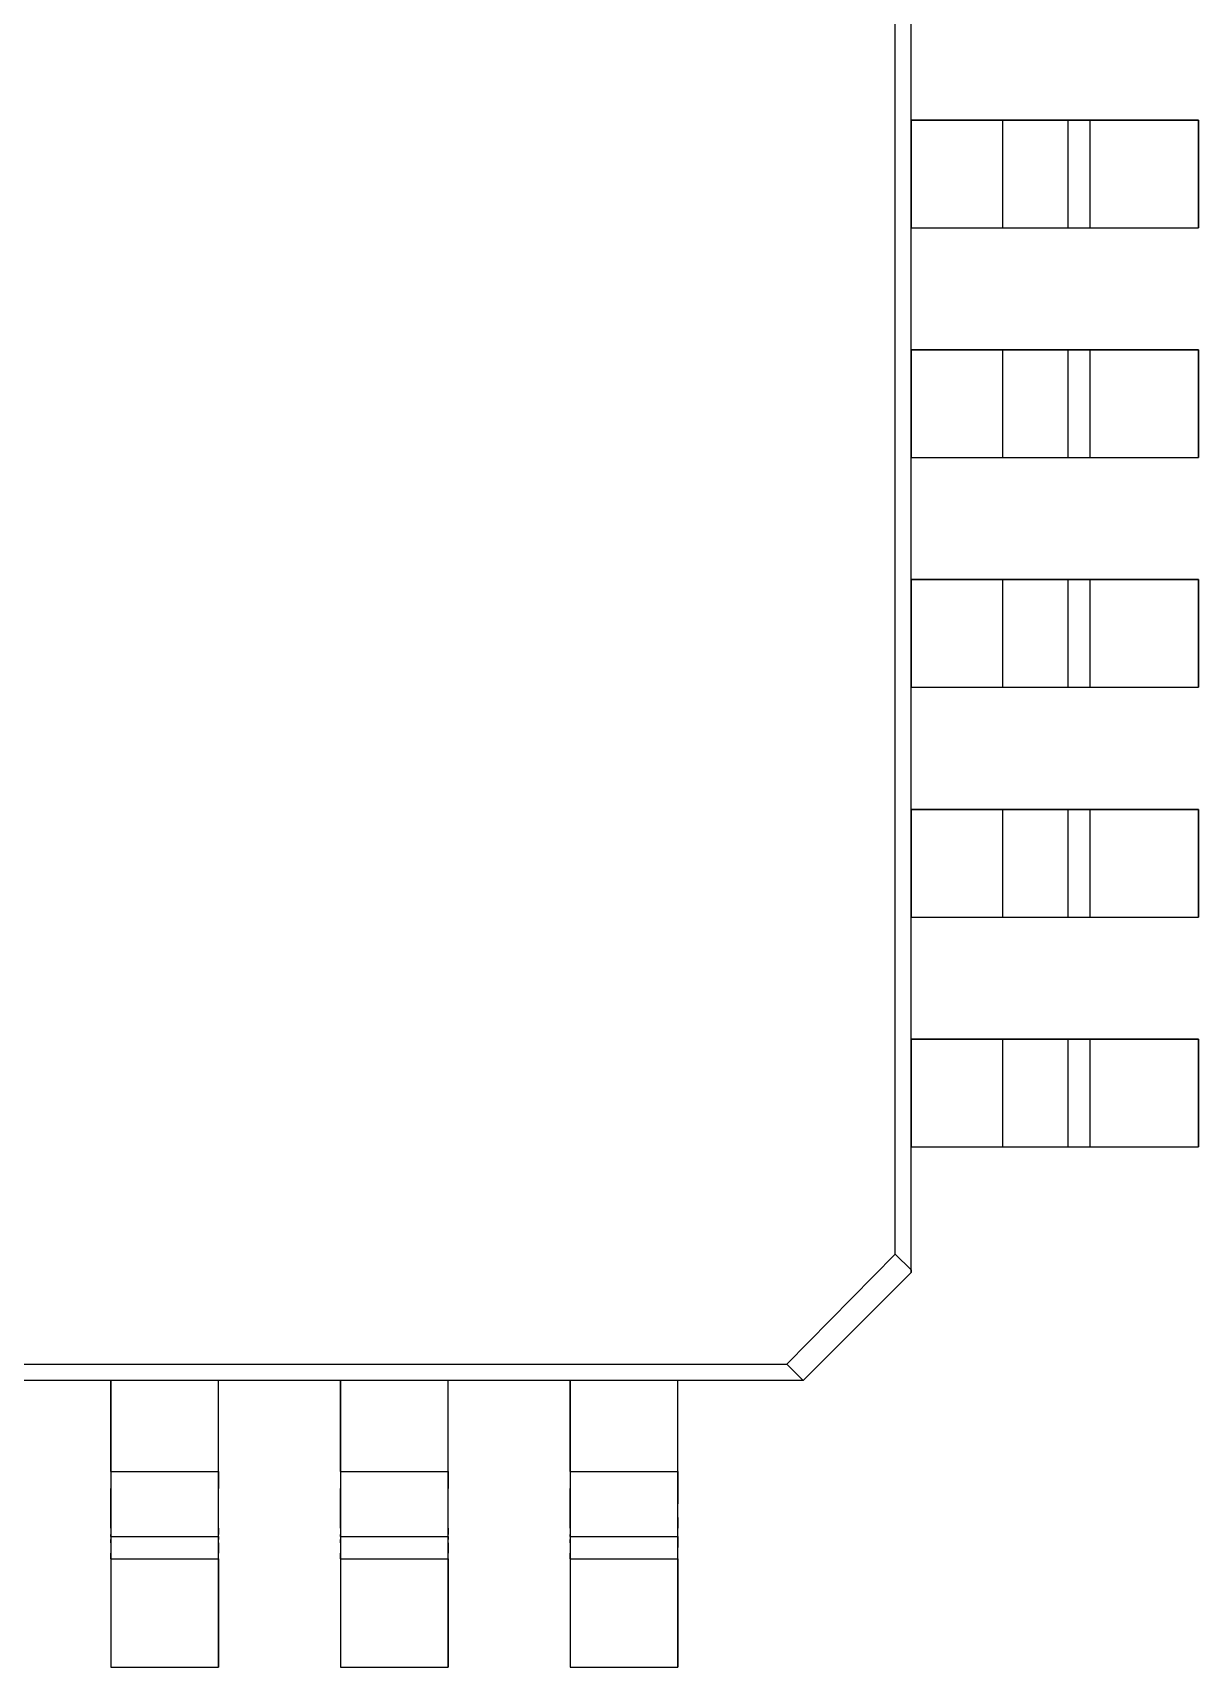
# Model space of a CAD drawing. Header units: inches. Extents: x 0 to 420, y -297 to 0.
# Drawn here: x 128.53 to 136.65, y -105.35 to -93.97 of the extents above; entities that cross this region are included whole.
import ezdxf

# ---------------------------------------------------------------- set-up
doc = ezdxf.new("R2010")
doc.units = ezdxf.units.IN
doc.header["$MEASUREMENT"] = 0

msp = doc.modelspace()

# ---------------------------------------------------------------- linework, layer by layer
at = {"color": 7, "true_color": 0xffffff}
for p, q in [((134.646, -102.586), (134.646, -84.11)), ((134.534, -102.476), (134.534, -84.22)), ((134.646, -94.578), (134.646, -93.728)), ((135.282, -94.578), (134.646, -94.578)), ((134.646, -94.578), (135.282, -94.578)), ((134.646, -94.578), (134.646, -95.328)), ((135.736, -94.578), (135.282, -94.578)), ((135.282, -94.578), (135.398, -94.578)), ((135.282, -94.578), (135.282, -95.328)), ((135.398, -94.578), (135.508, -94.578)), ((135.508, -94.578), (135.602, -94.578)), ((135.602, -94.578), (135.676, -94.578)), ((135.676, -94.578), (135.72, -94.578)), ((135.72, -94.578), (135.736, -94.578)), ((135.89, -94.578), (135.736, -94.578)), ((135.736, -94.578), (135.742, -94.578)), ((135.736, -94.578), (135.736, -95.328)), ((135.742, -94.578), (135.756, -94.578)), ((135.756, -94.578), (135.78, -94.578)), ((135.78, -94.578), (135.812, -94.578)), ((135.812, -94.578), (135.85, -94.578)), ((135.85, -94.578), (135.89, -94.578)), ((136.646, -94.578), (135.89, -94.578)), ((135.89, -94.578), (136.646, -94.578)), ((135.89, -94.578), (135.89, -95.328)), ((136.646, -95.328), (136.646, -94.578)), ((136.646, -94.578), (136.646, -95.328)), ((134.646, -96.178), (134.646, -95.328)), ((134.646, -95.328), (135.282, -95.328)), ((134.646, -95.328), (135.282, -95.328)), ((135.282, -95.328), (135.736, -95.328)), ((135.282, -95.328), (135.398, -95.328)), ((135.398, -95.328), (135.508, -95.328)), ((135.508, -95.328), (135.602, -95.328)), ((135.602, -95.328), (135.676, -95.328)), ((135.676, -95.328), (135.72, -95.328)), ((135.72, -95.328), (135.736, -95.328)), ((135.736, -95.328), (135.89, -95.328)), ((135.736, -95.328), (135.742, -95.328)), ((135.742, -95.328), (135.756, -95.328)), ((135.756, -95.328), (135.78, -95.328)), ((135.78, -95.328), (135.812, -95.328)), ((135.812, -95.328), (135.85, -95.328)), ((135.85, -95.328), (135.89, -95.328)), ((135.89, -95.328), (136.646, -95.328)), ((135.89, -95.328), (136.646, -95.328)), ((135.282, -96.178), (134.646, -96.178)), ((134.646, -96.178), (135.282, -96.178)), ((134.646, -96.178), (134.646, -96.928)), ((135.736, -96.178), (135.282, -96.178)), ((135.282, -96.178), (135.398, -96.178)), ((135.282, -96.178), (135.282, -96.928)), ((135.398, -96.178), (135.508, -96.178)), ((135.508, -96.178), (135.602, -96.178)), ((135.602, -96.178), (135.676, -96.178)), ((135.676, -96.178), (135.72, -96.178)), ((135.72, -96.178), (135.736, -96.178)), ((135.89, -96.178), (135.736, -96.178)), ((135.736, -96.178), (135.742, -96.178)), ((135.736, -96.178), (135.736, -96.928)), ((135.742, -96.178), (135.756, -96.178)), ((135.756, -96.178), (135.78, -96.178)), ((135.78, -96.178), (135.812, -96.178)), ((135.812, -96.178), (135.85, -96.178)), ((135.85, -96.178), (135.89, -96.178)), ((136.646, -96.178), (135.89, -96.178)), ((135.89, -96.178), (136.646, -96.178)), ((135.89, -96.178), (135.89, -96.928)), ((136.646, -96.928), (136.646, -96.178)), ((136.646, -96.178), (136.646, -96.928)), ((134.646, -97.778), (134.646, -96.928)), ((134.646, -96.928), (135.282, -96.928)), ((134.646, -96.928), (135.282, -96.928)), ((135.282, -96.928), (135.736, -96.928)), ((135.282, -96.928), (135.398, -96.928)), ((135.398, -96.928), (135.508, -96.928)), ((135.508, -96.928), (135.602, -96.928)), ((135.602, -96.928), (135.676, -96.928)), ((135.676, -96.928), (135.72, -96.928)), ((135.72, -96.928), (135.736, -96.928)), ((135.736, -96.928), (135.89, -96.928)), ((135.736, -96.928), (135.742, -96.928)), ((135.742, -96.928), (135.756, -96.928)), ((135.756, -96.928), (135.78, -96.928)), ((135.78, -96.928), (135.812, -96.928)), ((135.812, -96.928), (135.85, -96.928)), ((135.85, -96.928), (135.89, -96.928)), ((135.89, -96.928), (136.646, -96.928)), ((135.89, -96.928), (136.646, -96.928)), ((135.282, -97.778), (134.646, -97.778)), ((134.646, -97.778), (135.282, -97.778)), ((134.646, -97.778), (134.646, -98.528)), ((135.736, -97.778), (135.282, -97.778)), ((135.282, -97.778), (135.398, -97.778)), ((135.282, -97.778), (135.282, -98.528)), ((135.398, -97.778), (135.508, -97.778)), ((135.508, -97.778), (135.602, -97.778)), ((135.602, -97.778), (135.676, -97.778)), ((135.676, -97.778), (135.72, -97.778)), ((135.72, -97.778), (135.736, -97.778)), ((135.89, -97.778), (135.736, -97.778)), ((135.736, -97.778), (135.742, -97.778)), ((135.736, -97.778), (135.736, -98.528)), ((135.742, -97.778), (135.756, -97.778)), ((135.756, -97.778), (135.78, -97.778)), ((135.78, -97.778), (135.812, -97.778)), ((135.812, -97.778), (135.85, -97.778)), ((135.85, -97.778), (135.89, -97.778)), ((136.646, -97.778), (135.89, -97.778)), ((135.89, -97.778), (136.646, -97.778)), ((135.89, -97.778), (135.89, -98.528)), ((136.646, -98.528), (136.646, -97.778)), ((136.646, -97.778), (136.646, -98.528)), ((134.646, -99.378), (134.646, -98.528)), ((134.646, -98.528), (135.282, -98.528)), ((134.646, -98.528), (135.282, -98.528)), ((135.282, -98.528), (135.736, -98.528)), ((135.282, -98.528), (135.398, -98.528)), ((135.398, -98.528), (135.508, -98.528)), ((135.508, -98.528), (135.602, -98.528)), ((135.602, -98.528), (135.676, -98.528)), ((135.676, -98.528), (135.72, -98.528)), ((135.72, -98.528), (135.736, -98.528)), ((135.736, -98.528), (135.89, -98.528)), ((135.736, -98.528), (135.742, -98.528)), ((135.742, -98.528), (135.756, -98.528)), ((135.756, -98.528), (135.78, -98.528)), ((135.78, -98.528), (135.812, -98.528)), ((135.812, -98.528), (135.85, -98.528)), ((135.85, -98.528), (135.89, -98.528)), ((135.89, -98.528), (136.646, -98.528)), ((135.89, -98.528), (136.646, -98.528)), ((135.282, -99.378), (134.646, -99.378)), ((134.646, -99.378), (135.282, -99.378)), ((134.646, -99.378), (134.646, -100.128)), ((135.736, -99.378), (135.282, -99.378)), ((135.282, -99.378), (135.398, -99.378)), ((135.282, -99.378), (135.282, -100.128)), ((135.398, -99.378), (135.508, -99.378)), ((135.508, -99.378), (135.602, -99.378)), ((135.602, -99.378), (135.676, -99.378)), ((135.676, -99.378), (135.72, -99.378)), ((135.72, -99.378), (135.736, -99.378)), ((135.89, -99.378), (135.736, -99.378)), ((135.736, -99.378), (135.742, -99.378)), ((135.736, -99.378), (135.736, -100.128)), ((135.742, -99.378), (135.756, -99.378)), ((135.756, -99.378), (135.78, -99.378)), ((135.78, -99.378), (135.812, -99.378)), ((135.812, -99.378), (135.85, -99.378)), ((135.85, -99.378), (135.89, -99.378)), ((136.646, -99.378), (135.89, -99.378)), ((135.89, -99.378), (136.646, -99.378)), ((135.89, -99.378), (135.89, -100.128)), ((136.646, -100.128), (136.646, -99.378)), ((136.646, -99.378), (136.646, -100.128)), ((134.646, -100.978), (134.646, -100.128)), ((134.646, -100.128), (135.282, -100.128)), ((134.646, -100.128), (135.282, -100.128)), ((135.282, -100.128), (135.736, -100.128)), ((135.282, -100.128), (135.398, -100.128)), ((135.398, -100.128), (135.508, -100.128)), ((135.508, -100.128), (135.602, -100.128)), ((135.602, -100.128), (135.676, -100.128)), ((135.676, -100.128), (135.72, -100.128)), ((135.72, -100.128), (135.736, -100.128)), ((135.736, -100.128), (135.89, -100.128)), ((135.736, -100.128), (135.742, -100.128)), ((135.742, -100.128), (135.756, -100.128)), ((135.756, -100.128), (135.78, -100.128)), ((135.78, -100.128), (135.812, -100.128)), ((135.812, -100.128), (135.85, -100.128)), ((135.85, -100.128), (135.89, -100.128)), ((135.89, -100.128), (136.646, -100.128)), ((135.89, -100.128), (136.646, -100.128)), ((135.282, -100.978), (134.646, -100.978)), ((134.646, -100.978), (135.282, -100.978)), ((134.646, -100.978), (134.646, -101.728)), ((135.736, -100.978), (135.282, -100.978)), ((135.282, -100.978), (135.398, -100.978)), ((135.282, -100.978), (135.282, -101.728)), ((135.398, -100.978), (135.508, -100.978)), ((135.508, -100.978), (135.602, -100.978)), ((135.602, -100.978), (135.676, -100.978)), ((135.676, -100.978), (135.72, -100.978)), ((135.72, -100.978), (135.736, -100.978)), ((135.89, -100.978), (135.736, -100.978)), ((135.736, -100.978), (135.742, -100.978)), ((135.736, -100.978), (135.736, -101.728)), ((135.742, -100.978), (135.756, -100.978)), ((135.756, -100.978), (135.78, -100.978)), ((135.78, -100.978), (135.812, -100.978)), ((135.812, -100.978), (135.85, -100.978)), ((135.85, -100.978), (135.89, -100.978)), ((136.646, -100.978), (135.89, -100.978)), ((135.89, -100.978), (136.646, -100.978)), ((135.89, -100.978), (135.89, -101.728)), ((136.646, -101.728), (136.646, -100.978)), ((136.646, -100.978), (136.646, -101.728)), ((134.646, -102.586), (134.646, -101.728)), ((134.646, -101.728), (135.282, -101.728)), ((134.646, -101.728), (135.282, -101.728)), ((135.282, -101.728), (135.736, -101.728)), ((135.282, -101.728), (135.398, -101.728)), ((135.398, -101.728), (135.508, -101.728)), ((135.508, -101.728), (135.602, -101.728)), ((135.602, -101.728), (135.676, -101.728)), ((135.676, -101.728), (135.72, -101.728)), ((135.72, -101.728), (135.736, -101.728)), ((135.736, -101.728), (135.89, -101.728)), ((135.736, -101.728), (135.742, -101.728)), ((135.742, -101.728), (135.756, -101.728)), ((135.756, -101.728), (135.78, -101.728)), ((135.78, -101.728), (135.812, -101.728)), ((135.812, -101.728), (135.85, -101.728)), ((135.85, -101.728), (135.89, -101.728)), ((135.89, -101.728), (136.646, -101.728)), ((135.89, -101.728), (136.646, -101.728)), ((133.78, -103.242), (134.534, -102.476)), ((134.534, -102.476), (134.646, -102.586)), ((134.646, -102.604), (134.646, -102.586)), ((134.646, -102.586), (134.646, -102.604)), ((133.896, -103.354), (134.646, -102.604)), ((133.896, -103.354), (134.646, -102.604)), ((115.524, -103.242), (133.78, -103.242)), ((133.78, -103.242), (133.89, -103.354)), ((115.412, -103.354), (133.89, -103.354)), ((128.22, -103.354), (129.07, -103.354)), ((129.07, -103.354), (129.07, -103.99)), ((129.07, -103.99), (129.07, -103.354)), ((129.07, -103.354), (129.82, -103.354)), ((129.82, -103.99), (129.82, -103.354)), ((129.82, -103.354), (130.67, -103.354)), ((129.82, -103.99), (129.82, -103.354)), ((130.67, -103.354), (130.67, -103.99)), ((130.67, -103.99), (130.67, -103.354)), ((130.67, -103.354), (131.42, -103.354)), ((131.42, -103.99), (131.42, -103.354)), ((131.42, -103.354), (132.27, -103.354)), ((131.42, -103.99), (131.42, -103.354)), ((132.27, -103.354), (132.27, -103.99)), ((132.27, -103.99), (132.27, -103.354)), ((132.27, -103.354), (133.02, -103.354)), ((133.02, -103.99), (133.02, -103.354)), ((133.02, -103.354), (133.89, -103.354)), ((133.02, -103.99), (133.02, -103.354)), ((133.89, -103.354), (133.896, -103.354)), ((133.89, -103.354), (133.896, -103.354)), ((129.07, -103.99), (129.07, -104.108)), ((129.07, -103.99), (129.07, -104.108)), ((129.07, -103.99), (129.82, -103.99)), ((129.82, -104.108), (129.82, -103.99)), ((129.82, -103.99), (129.82, -104.108)), ((130.67, -103.99), (130.67, -104.108)), ((130.67, -103.99), (130.67, -104.108)), ((130.67, -103.99), (131.42, -103.99)), ((131.42, -104.108), (131.42, -103.99)), ((131.42, -103.99), (131.42, -104.108)), ((132.27, -103.99), (132.27, -104.108)), ((132.27, -103.99), (132.27, -104.108)), ((132.27, -103.99), (133.02, -103.99)), ((133.02, -104.216), (133.02, -103.99)), ((133.02, -103.99), (133.02, -104.108)), ((129.07, -104.108), (129.07, -104.384)), ((129.07, -104.216), (129.07, -104.108)), ((129.82, -104.384), (129.82, -104.108)), ((129.82, -104.216), (129.82, -104.108)), ((130.67, -104.108), (130.67, -104.384)), ((130.67, -104.216), (130.67, -104.108)), ((131.42, -104.384), (131.42, -104.108)), ((131.42, -104.216), (131.42, -104.108)), ((132.27, -104.108), (132.27, -104.384)), ((132.27, -104.216), (132.27, -104.108)), ((133.02, -104.108), (133.02, -104.216)), ((129.07, -104.31), (129.07, -104.216)), ((129.82, -104.31), (129.82, -104.216)), ((130.67, -104.31), (130.67, -104.216)), ((131.42, -104.31), (131.42, -104.216)), ((132.27, -104.31), (132.27, -104.216)), ((133.02, -104.31), (133.02, -104.216)), ((133.02, -104.31), (133.02, -104.216)), ((129.07, -104.384), (129.07, -104.31)), ((129.07, -104.384), (129.07, -104.428)), ((129.07, -104.384), (129.07, -104.428)), ((129.82, -104.384), (129.82, -104.31)), ((129.82, -104.428), (129.82, -104.384)), ((129.82, -104.384), (129.82, -104.428)), ((130.67, -104.384), (130.67, -104.31)), ((130.67, -104.384), (130.67, -104.428)), ((130.67, -104.384), (130.67, -104.428)), ((131.42, -104.384), (131.42, -104.31)), ((131.42, -104.428), (131.42, -104.384)), ((131.42, -104.384), (131.42, -104.428)), ((132.27, -104.384), (132.27, -104.31)), ((132.27, -104.384), (132.27, -104.428)), ((132.27, -104.384), (132.27, -104.428)), ((133.02, -104.384), (133.02, -104.31)), ((133.02, -104.31), (133.02, -104.384)), ((133.02, -104.444), (133.02, -104.384)), ((133.02, -104.428), (133.02, -104.384)), ((129.07, -104.428), (129.07, -104.444)), ((129.07, -104.444), (129.07, -104.428)), ((129.07, -104.444), (129.07, -104.464)), ((129.07, -104.444), (129.07, -104.45)), ((129.07, -104.444), (129.82, -104.444)), ((129.07, -104.45), (129.07, -104.464)), ((129.07, -104.464), (129.07, -104.488)), ((129.07, -104.488), (129.07, -104.464)), ((129.07, -104.488), (129.07, -104.558)), ((129.07, -104.488), (129.07, -104.52)), ((129.07, -104.52), (129.07, -104.558)), ((129.82, -104.444), (129.82, -104.428)), ((129.82, -104.444), (129.82, -104.428)), ((129.82, -104.464), (129.82, -104.444)), ((129.82, -104.444), (129.82, -104.45)), ((129.82, -104.45), (129.82, -104.464)), ((129.82, -104.488), (129.82, -104.464)), ((129.82, -104.488), (129.82, -104.464)), ((129.82, -104.558), (129.82, -104.488)), ((129.82, -104.488), (129.82, -104.52)), ((129.82, -104.52), (129.82, -104.558)), ((130.67, -104.428), (130.67, -104.444)), ((130.67, -104.444), (130.67, -104.428)), ((130.67, -104.444), (130.67, -104.464)), ((130.67, -104.444), (130.67, -104.45)), ((130.67, -104.444), (131.42, -104.444)), ((130.67, -104.45), (130.67, -104.464)), ((130.67, -104.464), (130.67, -104.488)), ((130.67, -104.488), (130.67, -104.464)), ((130.67, -104.488), (130.67, -104.558)), ((130.67, -104.488), (130.67, -104.52)), ((130.67, -104.52), (130.67, -104.558)), ((131.42, -104.444), (131.42, -104.428)), ((131.42, -104.444), (131.42, -104.428)), ((131.42, -104.464), (131.42, -104.444)), ((131.42, -104.444), (131.42, -104.45)), ((131.42, -104.45), (131.42, -104.464)), ((131.42, -104.488), (131.42, -104.464)), ((131.42, -104.488), (131.42, -104.464)), ((131.42, -104.558), (131.42, -104.488)), ((131.42, -104.488), (131.42, -104.52)), ((131.42, -104.52), (131.42, -104.558)), ((132.27, -104.428), (132.27, -104.444)), ((132.27, -104.444), (132.27, -104.428)), ((132.27, -104.444), (132.27, -104.464)), ((132.27, -104.444), (132.27, -104.45)), ((132.27, -104.444), (133.02, -104.444)), ((132.27, -104.45), (132.27, -104.464)), ((132.27, -104.464), (132.27, -104.488)), ((132.27, -104.488), (132.27, -104.464)), ((132.27, -104.488), (132.27, -104.558)), ((132.27, -104.488), (132.27, -104.52)), ((132.27, -104.52), (132.27, -104.558)), ((133.02, -104.444), (133.02, -104.428)), ((133.02, -104.52), (133.02, -104.444)), ((133.02, -104.444), (133.02, -104.45)), ((133.02, -104.45), (133.02, -104.464)), ((133.02, -104.464), (133.02, -104.488)), ((133.02, -104.488), (133.02, -104.52)), ((133.02, -104.598), (133.02, -104.52)), ((133.02, -104.558), (133.02, -104.52)), ((129.07, -104.558), (129.07, -104.598)), ((129.07, -104.598), (129.07, -104.558)), ((129.07, -104.598), (129.07, -105.354)), ((129.07, -104.598), (129.07, -105.354)), ((129.07, -104.598), (129.82, -104.598)), ((129.82, -104.598), (129.82, -104.558)), ((129.82, -104.598), (129.82, -104.558)), ((129.82, -105.354), (129.82, -104.598)), ((129.82, -104.598), (129.82, -105.354)), ((130.67, -104.558), (130.67, -104.598)), ((130.67, -104.598), (130.67, -104.558)), ((130.67, -104.598), (130.67, -105.354)), ((130.67, -104.598), (130.67, -105.354)), ((130.67, -104.598), (131.42, -104.598)), ((131.42, -104.598), (131.42, -104.558)), ((131.42, -104.598), (131.42, -104.558)), ((131.42, -105.354), (131.42, -104.598)), ((131.42, -104.598), (131.42, -105.354)), ((132.27, -104.558), (132.27, -104.598)), ((132.27, -104.598), (132.27, -104.558)), ((132.27, -104.598), (132.27, -105.354)), ((132.27, -104.598), (132.27, -105.354)), ((132.27, -104.598), (133.02, -104.598)), ((133.02, -104.598), (133.02, -104.558)), ((133.02, -105.354), (133.02, -104.598)), ((133.02, -104.598), (133.02, -105.354)), ((129.07, -105.354), (129.82, -105.354)), ((129.07, -105.354), (129.82, -105.354)), ((130.67, -105.354), (131.42, -105.354)), ((130.67, -105.354), (131.42, -105.354)), ((132.27, -105.354), (133.02, -105.354)), ((132.27, -105.354), (133.02, -105.354))]:
    msp.add_line(p, q, dxfattribs=at)
at = {"color": 18, "true_color": 0x000000}
for p, q in [((134.646, -102.586), (134.646, -84.11)), ((134.534, -102.476), (134.534, -84.22)), ((134.646, -94.578), (134.646, -93.728)), ((135.282, -94.578), (134.646, -94.578)), ((134.646, -94.578), (135.282, -94.578)), ((134.646, -94.578), (134.646, -95.328)), ((135.736, -94.578), (135.282, -94.578)), ((135.282, -94.578), (135.398, -94.578)), ((135.282, -94.578), (135.282, -95.328)), ((135.398, -94.578), (135.508, -94.578)), ((135.508, -94.578), (135.602, -94.578)), ((135.602, -94.578), (135.676, -94.578)), ((135.676, -94.578), (135.72, -94.578)), ((135.72, -94.578), (135.736, -94.578)), ((135.89, -94.578), (135.736, -94.578)), ((135.736, -94.578), (135.742, -94.578)), ((135.736, -94.578), (135.736, -95.328)), ((135.742, -94.578), (135.756, -94.578)), ((135.756, -94.578), (135.78, -94.578)), ((135.78, -94.578), (135.812, -94.578)), ((135.812, -94.578), (135.85, -94.578)), ((135.85, -94.578), (135.89, -94.578)), ((136.646, -94.578), (135.89, -94.578)), ((135.89, -94.578), (136.646, -94.578)), ((135.89, -94.578), (135.89, -95.328)), ((136.646, -95.328), (136.646, -94.578)), ((136.646, -94.578), (136.646, -95.328)), ((134.646, -96.178), (134.646, -95.328)), ((134.646, -95.328), (135.282, -95.328)), ((134.646, -95.328), (135.282, -95.328)), ((135.282, -95.328), (135.736, -95.328)), ((135.282, -95.328), (135.398, -95.328)), ((135.398, -95.328), (135.508, -95.328)), ((135.508, -95.328), (135.602, -95.328)), ((135.602, -95.328), (135.676, -95.328)), ((135.676, -95.328), (135.72, -95.328)), ((135.72, -95.328), (135.736, -95.328)), ((135.736, -95.328), (135.89, -95.328)), ((135.736, -95.328), (135.742, -95.328)), ((135.742, -95.328), (135.756, -95.328)), ((135.756, -95.328), (135.78, -95.328)), ((135.78, -95.328), (135.812, -95.328)), ((135.812, -95.328), (135.85, -95.328)), ((135.85, -95.328), (135.89, -95.328)), ((135.89, -95.328), (136.646, -95.328)), ((135.89, -95.328), (136.646, -95.328)), ((135.282, -96.178), (134.646, -96.178)), ((134.646, -96.178), (135.282, -96.178)), ((134.646, -96.178), (134.646, -96.928)), ((135.736, -96.178), (135.282, -96.178)), ((135.282, -96.178), (135.398, -96.178)), ((135.282, -96.178), (135.282, -96.928)), ((135.398, -96.178), (135.508, -96.178)), ((135.508, -96.178), (135.602, -96.178)), ((135.602, -96.178), (135.676, -96.178)), ((135.676, -96.178), (135.72, -96.178)), ((135.72, -96.178), (135.736, -96.178)), ((135.89, -96.178), (135.736, -96.178)), ((135.736, -96.178), (135.742, -96.178)), ((135.736, -96.178), (135.736, -96.928)), ((135.742, -96.178), (135.756, -96.178)), ((135.756, -96.178), (135.78, -96.178)), ((135.78, -96.178), (135.812, -96.178)), ((135.812, -96.178), (135.85, -96.178)), ((135.85, -96.178), (135.89, -96.178)), ((136.646, -96.178), (135.89, -96.178)), ((135.89, -96.178), (136.646, -96.178)), ((135.89, -96.178), (135.89, -96.928)), ((136.646, -96.928), (136.646, -96.178)), ((136.646, -96.178), (136.646, -96.928)), ((134.646, -97.778), (134.646, -96.928)), ((134.646, -96.928), (135.282, -96.928)), ((134.646, -96.928), (135.282, -96.928)), ((135.282, -96.928), (135.736, -96.928)), ((135.282, -96.928), (135.398, -96.928)), ((135.398, -96.928), (135.508, -96.928)), ((135.508, -96.928), (135.602, -96.928)), ((135.602, -96.928), (135.676, -96.928)), ((135.676, -96.928), (135.72, -96.928)), ((135.72, -96.928), (135.736, -96.928)), ((135.736, -96.928), (135.89, -96.928)), ((135.736, -96.928), (135.742, -96.928)), ((135.742, -96.928), (135.756, -96.928)), ((135.756, -96.928), (135.78, -96.928)), ((135.78, -96.928), (135.812, -96.928)), ((135.812, -96.928), (135.85, -96.928)), ((135.85, -96.928), (135.89, -96.928)), ((135.89, -96.928), (136.646, -96.928)), ((135.89, -96.928), (136.646, -96.928)), ((135.282, -97.778), (134.646, -97.778)), ((134.646, -97.778), (135.282, -97.778)), ((134.646, -97.778), (134.646, -98.528)), ((135.736, -97.778), (135.282, -97.778)), ((135.282, -97.778), (135.398, -97.778)), ((135.282, -97.778), (135.282, -98.528)), ((135.398, -97.778), (135.508, -97.778)), ((135.508, -97.778), (135.602, -97.778)), ((135.602, -97.778), (135.676, -97.778)), ((135.676, -97.778), (135.72, -97.778)), ((135.72, -97.778), (135.736, -97.778)), ((135.89, -97.778), (135.736, -97.778)), ((135.736, -97.778), (135.742, -97.778)), ((135.736, -97.778), (135.736, -98.528)), ((135.742, -97.778), (135.756, -97.778)), ((135.756, -97.778), (135.78, -97.778)), ((135.78, -97.778), (135.812, -97.778)), ((135.812, -97.778), (135.85, -97.778)), ((135.85, -97.778), (135.89, -97.778)), ((136.646, -97.778), (135.89, -97.778)), ((135.89, -97.778), (136.646, -97.778)), ((135.89, -97.778), (135.89, -98.528)), ((136.646, -98.528), (136.646, -97.778)), ((136.646, -97.778), (136.646, -98.528)), ((134.646, -99.378), (134.646, -98.528)), ((134.646, -98.528), (135.282, -98.528)), ((134.646, -98.528), (135.282, -98.528)), ((135.282, -98.528), (135.736, -98.528)), ((135.282, -98.528), (135.398, -98.528)), ((135.398, -98.528), (135.508, -98.528)), ((135.508, -98.528), (135.602, -98.528)), ((135.602, -98.528), (135.676, -98.528)), ((135.676, -98.528), (135.72, -98.528)), ((135.72, -98.528), (135.736, -98.528)), ((135.736, -98.528), (135.89, -98.528)), ((135.736, -98.528), (135.742, -98.528)), ((135.742, -98.528), (135.756, -98.528)), ((135.756, -98.528), (135.78, -98.528)), ((135.78, -98.528), (135.812, -98.528)), ((135.812, -98.528), (135.85, -98.528)), ((135.85, -98.528), (135.89, -98.528)), ((135.89, -98.528), (136.646, -98.528)), ((135.89, -98.528), (136.646, -98.528)), ((135.282, -99.378), (134.646, -99.378)), ((134.646, -99.378), (135.282, -99.378)), ((134.646, -99.378), (134.646, -100.128)), ((135.736, -99.378), (135.282, -99.378)), ((135.282, -99.378), (135.398, -99.378)), ((135.282, -99.378), (135.282, -100.128)), ((135.398, -99.378), (135.508, -99.378)), ((135.508, -99.378), (135.602, -99.378)), ((135.602, -99.378), (135.676, -99.378)), ((135.676, -99.378), (135.72, -99.378)), ((135.72, -99.378), (135.736, -99.378)), ((135.89, -99.378), (135.736, -99.378)), ((135.736, -99.378), (135.742, -99.378)), ((135.736, -99.378), (135.736, -100.128)), ((135.742, -99.378), (135.756, -99.378)), ((135.756, -99.378), (135.78, -99.378)), ((135.78, -99.378), (135.812, -99.378)), ((135.812, -99.378), (135.85, -99.378)), ((135.85, -99.378), (135.89, -99.378)), ((136.646, -99.378), (135.89, -99.378)), ((135.89, -99.378), (136.646, -99.378)), ((135.89, -99.378), (135.89, -100.128)), ((136.646, -100.128), (136.646, -99.378)), ((136.646, -99.378), (136.646, -100.128)), ((134.646, -100.978), (134.646, -100.128)), ((134.646, -100.128), (135.282, -100.128)), ((134.646, -100.128), (135.282, -100.128)), ((135.282, -100.128), (135.736, -100.128)), ((135.282, -100.128), (135.398, -100.128)), ((135.398, -100.128), (135.508, -100.128)), ((135.508, -100.128), (135.602, -100.128)), ((135.602, -100.128), (135.676, -100.128)), ((135.676, -100.128), (135.72, -100.128)), ((135.72, -100.128), (135.736, -100.128)), ((135.736, -100.128), (135.89, -100.128)), ((135.736, -100.128), (135.742, -100.128)), ((135.742, -100.128), (135.756, -100.128)), ((135.756, -100.128), (135.78, -100.128)), ((135.78, -100.128), (135.812, -100.128)), ((135.812, -100.128), (135.85, -100.128)), ((135.85, -100.128), (135.89, -100.128)), ((135.89, -100.128), (136.646, -100.128)), ((135.89, -100.128), (136.646, -100.128)), ((135.282, -100.978), (134.646, -100.978)), ((134.646, -100.978), (135.282, -100.978)), ((134.646, -100.978), (134.646, -101.728)), ((135.736, -100.978), (135.282, -100.978)), ((135.282, -100.978), (135.398, -100.978)), ((135.282, -100.978), (135.282, -101.728)), ((135.398, -100.978), (135.508, -100.978)), ((135.508, -100.978), (135.602, -100.978)), ((135.602, -100.978), (135.676, -100.978)), ((135.676, -100.978), (135.72, -100.978)), ((135.72, -100.978), (135.736, -100.978)), ((135.89, -100.978), (135.736, -100.978)), ((135.736, -100.978), (135.742, -100.978)), ((135.736, -100.978), (135.736, -101.728)), ((135.742, -100.978), (135.756, -100.978)), ((135.756, -100.978), (135.78, -100.978)), ((135.78, -100.978), (135.812, -100.978)), ((135.812, -100.978), (135.85, -100.978)), ((135.85, -100.978), (135.89, -100.978)), ((136.646, -100.978), (135.89, -100.978)), ((135.89, -100.978), (136.646, -100.978)), ((135.89, -100.978), (135.89, -101.728)), ((136.646, -101.728), (136.646, -100.978)), ((136.646, -100.978), (136.646, -101.728)), ((134.646, -102.586), (134.646, -101.728)), ((134.646, -101.728), (135.282, -101.728)), ((134.646, -101.728), (135.282, -101.728)), ((135.282, -101.728), (135.736, -101.728)), ((135.282, -101.728), (135.398, -101.728)), ((135.398, -101.728), (135.508, -101.728)), ((135.508, -101.728), (135.602, -101.728)), ((135.602, -101.728), (135.676, -101.728)), ((135.676, -101.728), (135.72, -101.728)), ((135.72, -101.728), (135.736, -101.728)), ((135.736, -101.728), (135.89, -101.728)), ((135.736, -101.728), (135.742, -101.728)), ((135.742, -101.728), (135.756, -101.728)), ((135.756, -101.728), (135.78, -101.728)), ((135.78, -101.728), (135.812, -101.728)), ((135.812, -101.728), (135.85, -101.728)), ((135.85, -101.728), (135.89, -101.728)), ((135.89, -101.728), (136.646, -101.728)), ((135.89, -101.728), (136.646, -101.728)), ((133.78, -103.242), (134.534, -102.476)), ((134.534, -102.476), (134.646, -102.586)), ((134.646, -102.604), (134.646, -102.586)), ((134.646, -102.586), (134.646, -102.604)), ((133.896, -103.354), (134.646, -102.604)), ((133.896, -103.354), (134.646, -102.604)), ((115.524, -103.242), (133.78, -103.242)), ((133.78, -103.242), (133.89, -103.354)), ((115.412, -103.354), (133.89, -103.354)), ((128.22, -103.354), (129.07, -103.354)), ((129.07, -103.354), (129.07, -103.99)), ((129.07, -103.99), (129.07, -103.354)), ((129.07, -103.354), (129.82, -103.354)), ((129.82, -103.99), (129.82, -103.354)), ((129.82, -103.354), (130.67, -103.354)), ((129.82, -103.99), (129.82, -103.354)), ((130.67, -103.354), (130.67, -103.99)), ((130.67, -103.99), (130.67, -103.354)), ((130.67, -103.354), (131.42, -103.354)), ((131.42, -103.99), (131.42, -103.354)), ((131.42, -103.354), (132.27, -103.354)), ((131.42, -103.99), (131.42, -103.354)), ((132.27, -103.354), (132.27, -103.99)), ((132.27, -103.99), (132.27, -103.354)), ((132.27, -103.354), (133.02, -103.354)), ((133.02, -103.99), (133.02, -103.354)), ((133.02, -103.354), (133.89, -103.354)), ((133.02, -103.99), (133.02, -103.354)), ((133.89, -103.354), (133.896, -103.354)), ((133.89, -103.354), (133.896, -103.354)), ((129.07, -103.99), (129.07, -104.108)), ((129.07, -103.99), (129.07, -104.108)), ((129.07, -103.99), (129.82, -103.99)), ((129.82, -104.108), (129.82, -103.99)), ((129.82, -103.99), (129.82, -104.108)), ((130.67, -103.99), (130.67, -104.108)), ((130.67, -103.99), (130.67, -104.108)), ((130.67, -103.99), (131.42, -103.99)), ((131.42, -104.108), (131.42, -103.99)), ((131.42, -103.99), (131.42, -104.108)), ((132.27, -103.99), (132.27, -104.108)), ((132.27, -103.99), (132.27, -104.108)), ((132.27, -103.99), (133.02, -103.99)), ((133.02, -104.216), (133.02, -103.99)), ((133.02, -103.99), (133.02, -104.108)), ((129.07, -104.108), (129.07, -104.384)), ((129.07, -104.216), (129.07, -104.108)), ((129.82, -104.384), (129.82, -104.108)), ((129.82, -104.216), (129.82, -104.108)), ((130.67, -104.108), (130.67, -104.384)), ((130.67, -104.216), (130.67, -104.108)), ((131.42, -104.384), (131.42, -104.108)), ((131.42, -104.216), (131.42, -104.108)), ((132.27, -104.108), (132.27, -104.384)), ((132.27, -104.216), (132.27, -104.108)), ((133.02, -104.108), (133.02, -104.216)), ((129.07, -104.31), (129.07, -104.216)), ((129.82, -104.31), (129.82, -104.216)), ((130.67, -104.31), (130.67, -104.216)), ((131.42, -104.31), (131.42, -104.216)), ((132.27, -104.31), (132.27, -104.216)), ((133.02, -104.31), (133.02, -104.216)), ((133.02, -104.31), (133.02, -104.216)), ((129.07, -104.384), (129.07, -104.31)), ((129.07, -104.384), (129.07, -104.428)), ((129.07, -104.384), (129.07, -104.428)), ((129.82, -104.384), (129.82, -104.31)), ((129.82, -104.428), (129.82, -104.384)), ((129.82, -104.384), (129.82, -104.428)), ((130.67, -104.384), (130.67, -104.31)), ((130.67, -104.384), (130.67, -104.428)), ((130.67, -104.384), (130.67, -104.428)), ((131.42, -104.384), (131.42, -104.31)), ((131.42, -104.428), (131.42, -104.384)), ((131.42, -104.384), (131.42, -104.428)), ((132.27, -104.384), (132.27, -104.31)), ((132.27, -104.384), (132.27, -104.428)), ((132.27, -104.384), (132.27, -104.428)), ((133.02, -104.384), (133.02, -104.31)), ((133.02, -104.31), (133.02, -104.384)), ((133.02, -104.444), (133.02, -104.384)), ((133.02, -104.428), (133.02, -104.384)), ((129.07, -104.428), (129.07, -104.444)), ((129.07, -104.444), (129.07, -104.428)), ((129.07, -104.444), (129.07, -104.464)), ((129.07, -104.444), (129.07, -104.45)), ((129.07, -104.444), (129.82, -104.444)), ((129.07, -104.45), (129.07, -104.464)), ((129.07, -104.464), (129.07, -104.488)), ((129.07, -104.488), (129.07, -104.464)), ((129.07, -104.488), (129.07, -104.558)), ((129.07, -104.488), (129.07, -104.52)), ((129.07, -104.52), (129.07, -104.558)), ((129.82, -104.444), (129.82, -104.428)), ((129.82, -104.444), (129.82, -104.428)), ((129.82, -104.464), (129.82, -104.444)), ((129.82, -104.444), (129.82, -104.45)), ((129.82, -104.45), (129.82, -104.464)), ((129.82, -104.488), (129.82, -104.464)), ((129.82, -104.488), (129.82, -104.464)), ((129.82, -104.558), (129.82, -104.488)), ((129.82, -104.488), (129.82, -104.52)), ((129.82, -104.52), (129.82, -104.558)), ((130.67, -104.428), (130.67, -104.444)), ((130.67, -104.444), (130.67, -104.428)), ((130.67, -104.444), (130.67, -104.464)), ((130.67, -104.444), (130.67, -104.45)), ((130.67, -104.444), (131.42, -104.444)), ((130.67, -104.45), (130.67, -104.464)), ((130.67, -104.464), (130.67, -104.488)), ((130.67, -104.488), (130.67, -104.464)), ((130.67, -104.488), (130.67, -104.558)), ((130.67, -104.488), (130.67, -104.52)), ((130.67, -104.52), (130.67, -104.558)), ((131.42, -104.444), (131.42, -104.428)), ((131.42, -104.444), (131.42, -104.428)), ((131.42, -104.464), (131.42, -104.444)), ((131.42, -104.444), (131.42, -104.45)), ((131.42, -104.45), (131.42, -104.464)), ((131.42, -104.488), (131.42, -104.464)), ((131.42, -104.488), (131.42, -104.464)), ((131.42, -104.558), (131.42, -104.488)), ((131.42, -104.488), (131.42, -104.52)), ((131.42, -104.52), (131.42, -104.558)), ((132.27, -104.428), (132.27, -104.444)), ((132.27, -104.444), (132.27, -104.428)), ((132.27, -104.444), (132.27, -104.464)), ((132.27, -104.444), (132.27, -104.45)), ((132.27, -104.444), (133.02, -104.444)), ((132.27, -104.45), (132.27, -104.464)), ((132.27, -104.464), (132.27, -104.488)), ((132.27, -104.488), (132.27, -104.464)), ((132.27, -104.488), (132.27, -104.558)), ((132.27, -104.488), (132.27, -104.52)), ((132.27, -104.52), (132.27, -104.558)), ((133.02, -104.444), (133.02, -104.428)), ((133.02, -104.52), (133.02, -104.444)), ((133.02, -104.444), (133.02, -104.45)), ((133.02, -104.45), (133.02, -104.464)), ((133.02, -104.464), (133.02, -104.488)), ((133.02, -104.488), (133.02, -104.52)), ((133.02, -104.598), (133.02, -104.52)), ((133.02, -104.558), (133.02, -104.52)), ((129.07, -104.558), (129.07, -104.598)), ((129.07, -104.598), (129.07, -104.558)), ((129.07, -104.598), (129.07, -105.354)), ((129.07, -104.598), (129.07, -105.354)), ((129.07, -104.598), (129.82, -104.598)), ((129.82, -104.598), (129.82, -104.558)), ((129.82, -104.598), (129.82, -104.558)), ((129.82, -105.354), (129.82, -104.598)), ((129.82, -104.598), (129.82, -105.354)), ((130.67, -104.558), (130.67, -104.598)), ((130.67, -104.598), (130.67, -104.558)), ((130.67, -104.598), (130.67, -105.354)), ((130.67, -104.598), (130.67, -105.354)), ((130.67, -104.598), (131.42, -104.598)), ((131.42, -104.598), (131.42, -104.558)), ((131.42, -104.598), (131.42, -104.558)), ((131.42, -105.354), (131.42, -104.598)), ((131.42, -104.598), (131.42, -105.354)), ((132.27, -104.558), (132.27, -104.598)), ((132.27, -104.598), (132.27, -104.558)), ((132.27, -104.598), (132.27, -105.354)), ((132.27, -104.598), (132.27, -105.354)), ((132.27, -104.598), (133.02, -104.598)), ((133.02, -104.598), (133.02, -104.558)), ((133.02, -105.354), (133.02, -104.598)), ((133.02, -104.598), (133.02, -105.354)), ((129.07, -105.354), (129.82, -105.354)), ((129.07, -105.354), (129.82, -105.354)), ((130.67, -105.354), (131.42, -105.354)), ((130.67, -105.354), (131.42, -105.354)), ((132.27, -105.354), (133.02, -105.354)), ((132.27, -105.354), (133.02, -105.354))]:
    msp.add_line(p, q, dxfattribs=at)

doc.saveas('drawing.dxf')
